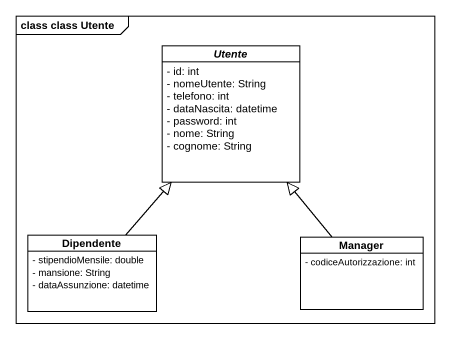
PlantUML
@startuml
mainframe class class Utente
hide circle
hide empty members
skinparam classAttributeIconSize 0
abstract class Utente {
  - id: int
  - nomeUtente: String
  - telefono: int
  - dataNascita: datetime
  - password: int
  - nome: String
  - cognome: String
}
class Dipendente {
  - stipendioMensile: double
  - mansione: String
  - dataAssunzione: datetime
}
class Manager {
  - codiceAutorizzazione: int
}
Dipendente -up-|> Utente
Manager -up-|> Utente
@enduml
